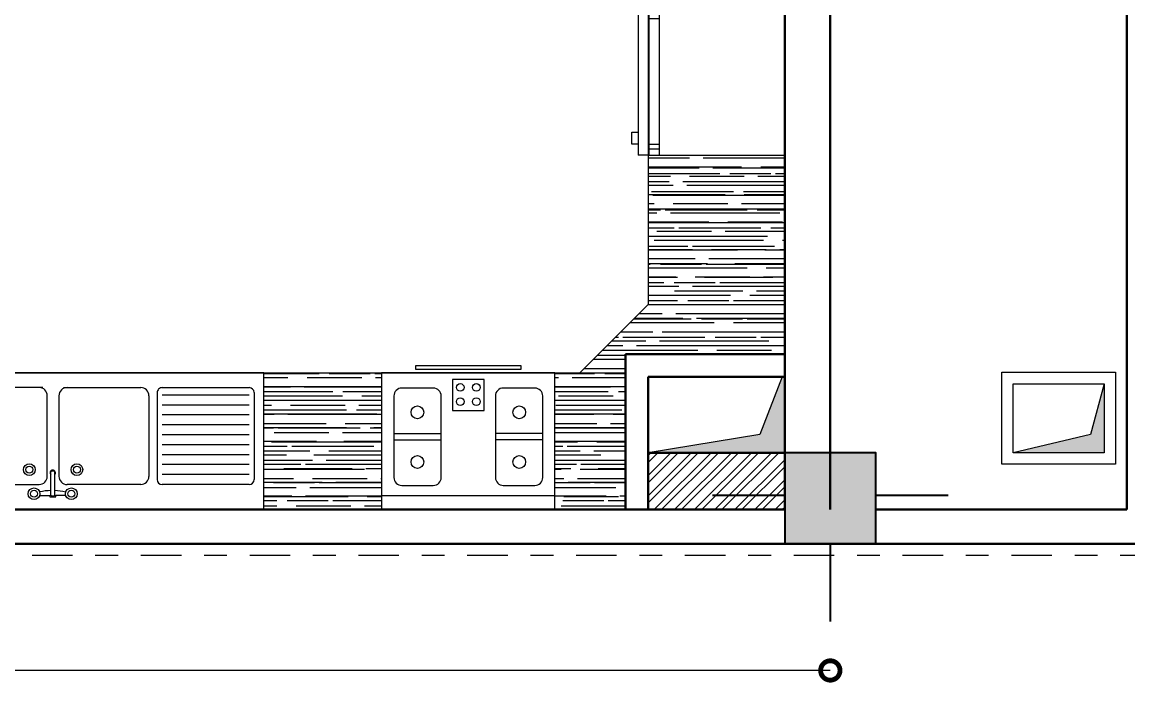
# Model space of a CAD drawing. Header units: metres. Extents: x 236 to 355, y 67 to 475.
# Drawn here: x 296.919 to 301.774, y 370.43 to 373.388 of the extents above; entities that cross this region are included whole.
import ezdxf

# ---------------------------------------------------------------- set-up
doc = ezdxf.new("R2010")
doc.units = ezdxf.units.M
doc.header["$LTSCALE"] = 0.007
doc.header["$MEASUREMENT"] = 0
doc.header["$PDMODE"] = 3
doc.linetypes.add('DASHDOTX2', pattern=[50.8, 25.4, -12.7, 0, -12.7])
for name, color, linetype, lineweight in [('decoration', 251, 'Continuous', 18), ('dim', 220, 'Continuous', 5), ('stair', 20, 'Continuous', 15), ('walll', 7, 'Continuous', 30)]:
    doc.layers.add(name, color=color, linetype=linetype, lineweight=lineweight)
doc.layers.add('H', color=7, linetype='Continuous')
doc.styles.get("Standard").update_dxf_attribs({"font": 'dutch.ttf'})
doc.dimstyles.new('1', dxfattribs={"dimtxt": 0.17, "dimasz": 0.17, "dimexe": 0.1, "dimexo": 0.1, "dimgap": 0, "dimtad": 0, "dimzin": 1, "dimtxsty": 'Standard', "dimblk": 'DOTSMALL', "dimcen": 0.17, "dimse1": 1, "dimse2": 1, "dimclrd": 6, "dimclre": 1, "dimclrt": 7, "dimadec": 0, "dimazin": 0, "dimtfac": 1, "dimtix": 1, "dimtmove": 0, "dimatfit": 3, "dimldrblk": 'DOTSMALL', "dimfxl": 1, "dimlwd": 5, "dimarcsym": 0})
pattern_1 = [(0, (0, -23.91238), (0.132, 0.06), [0.9, -0.12, 0.3, -0.06]), (0, (0.0798, -23.88238), (-0.06, 0.0798), [0.18, -0.0198, 0.36, -0.045]), (0, (0.03, -23.86138), (0.312, 0.0402), [0.48, -0.084, 0.24, -0.06])]

# ---------------------------------------------------------------- blocks, each defined once
blk = doc.blocks.new('2')
at = {"true_color": 0x6c0707}
blk.add_hatch(color=16, dxfattribs=at).paths.add_polyline_path([(0.1973, 0.1935), (-0.2027, 0.1935), (-0.2027, -0.2065), (0.1973, -0.2065)])
for p, q in [((-0.0027, 0.5343), (-0.0027, 0.1935)), ((-0.52, 0.0078), (-0.2027, 0.0078)), ((0.1973, 0.0078), (0.5154, 0.0078)), ((-0.0027, -0.2065), (-0.0027, -0.5473))]:
    blk.add_line(p, q)
blk.add_lwpolyline([(-0.2027, -0.2065), (0.1973, -0.2065), (0.1973, 0.1935), (-0.2027, 0.1935)], close=True)
blk = doc.blocks.new('_DotSmall')
at = {"color": 0, "linetype": 'ByBlock', "const_width": 0.5}
blk.add_lwpolyline([(-0.0625, 0, 1), (0.0625, 0, 1)], format="xyb", close=True, dxfattribs=at)
blk = doc.blocks.new('*D88')
at = {"layer": 'Defpoints', "color": 0, "transparency": 16777216}
for p in [(300.4678, 371.0976), (289.318, 371.0476), (300.4678, 370.5416)]:
    blk.add_point(p, dxfattribs=at)
at = {"layer": 'dim', "color": 6, "lineweight": 5, "transparency": 16777216}
for p, q in [((289.318, 370.5416), (294.6375, 370.5416)), ((300.4678, 370.5416), (295.1483, 370.5416))]:
    blk.add_line(p, q, dxfattribs=at)
at = {"layer": 'dim', "color": 6, "lineweight": 5, "transparency": 16777216, "xscale": 0.17, "yscale": 0.17, "zscale": 0.17, "rotation": 180}
blk.add_blockref('_DotSmall', (289.318, 370.5416), dxfattribs=at)
at = {"layer": 'dim', "color": 6, "lineweight": 5, "transparency": 16777216, "xscale": 0.17, "yscale": 0.17, "zscale": 0.17}
blk.add_blockref('_DotSmall', (300.4678, 370.5416), dxfattribs=at)
at = {"layer": 'dim', "color": 7, "transparency": 16777216, "insert": (294.8929, 370.5416), "char_height": 0.17, "attachment_point": 5}
blk.add_mtext('11,15', dxfattribs=at)
blk = doc.blocks.new('GAS1')
for p, q in [((0, 0), (-0.7618, 0)), ((0, -0.6), (0, 0)), ((-0.7618, 0), (-0.7618, -0.6)), ((0, -0.0618), (-0.7618, -0.0618)), ((-0.7082, -0.1414), (-0.7082, -0.499)), ((-0.5353, -0.1066), (-0.6734, -0.1066)), ((-0.5004, -0.499), (-0.5004, -0.1414)), ((-0.2626, -0.1414), (-0.2626, -0.499)), ((-0.0896, -0.1066), (-0.2277, -0.1066)), ((-0.0548, -0.499), (-0.0548, -0.1414)), ((-0.7082, -0.3342), (-0.5007, -0.3342)), ((-0.7064, -0.3061), (-0.4988, -0.3061)), ((-0.0566, -0.3061), (-0.2642, -0.3061)), ((-0.0548, -0.3342), (-0.2623, -0.3342)), ((-0.3122, -0.435), (-0.4508, -0.435)), ((-0.4508, -0.435), (-0.4508, -0.5719)), ((-0.3122, -0.5719), (-0.3122, -0.435)), ((-0.6734, -0.5338), (-0.5353, -0.5338)), ((-0.2277, -0.5338), (-0.0896, -0.5338)), ((-0.4508, -0.5719), (-0.3122, -0.5719)), ((-0.7618, -0.6), (0, -0.6)), ((-0.6133, -0.6166), (-0.6133, -0.6314)), ((-0.1495, -0.6166), (-0.6133, -0.6166)), ((-0.1495, -0.6314), (-0.1495, -0.6166)), ((-0.6133, -0.6314), (-0.1495, -0.6314))]:
    blk.add_line(p, q)
for centre, radius in [((-0.6051, -0.2093), 0.028), ((-0.1579, -0.2093), 0.028), ((-0.6051, -0.4274), 0.028), ((-0.1579, -0.4274), 0.028), ((-0.4167, -0.4742), 0.0167), ((-0.3463, -0.4742), 0.0167), ((-0.4167, -0.5365), 0.0167), ((-0.3463, -0.5365), 0.0167)]:
    blk.add_circle(centre, radius)
for centre, start, end in [((-0.6734, -0.1414), 90, 180), ((-0.5353, -0.1414), 0, 90), ((-0.2277, -0.1414), 90, 180), ((-0.0896, -0.1414), 0, 90), ((-0.6734, -0.499), 180, 270), ((-0.5353, -0.499), 270, 0), ((-0.2277, -0.499), 180, 270), ((-0.0896, -0.499), 270, 0)]:
    blk.add_arc(centre, 0.0349, start, end)
blk = doc.blocks.new('S2')
for p, q in [((-0.5343, 0), (0, 0)), ((0, 0), (0, -0.6)), ((-1.4053, 0), (-0.5343, 0)), ((-1.4053, 0), (-1.4053, -0.6)), ((-0.5343, 0), (-0.5343, 0)), ((-0.4922, -0.063), (-0.5352, -0.063)), ((-0.4658, -0.0569), (-0.4922, -0.0569)), ((-0.4922, -0.0569), (-0.4922, -0.063)), ((-0.4867, -0.1667), (-0.4867, -0.063)), ((-0.4699, -0.063), (-0.4699, -0.1667)), ((-0.4658, -0.0626), (-0.4658, -0.0569)), ((-0.4208, -0.0626), (-0.4658, -0.0626)), ((-1.3622, -0.514), (-1.3622, -0.1324)), ((-1.3404, -0.1106), (-0.9586, -0.1106)), ((-0.9367, -0.514), (-0.9367, -0.1324)), ((-0.8649, -0.1106), (-0.5412, -0.1106)), ((-0.0949, -0.1106), (-0.4186, -0.1106)), ((-1.3404, -0.154), (-0.9586, -0.154)), ((-0.9003, -0.5003), (-0.9003, -0.146)), ((-0.5058, -0.146), (-0.5058, -0.5003)), ((-0.454, -0.146), (-0.454, -0.5003)), ((-0.0595, -0.5003), (-0.0595, -0.146)), ((-1.3404, -0.1976), (-0.9586, -0.1976)), ((-1.3404, -0.2412), (-0.9586, -0.2412)), ((-1.3404, -0.2849), (-0.9586, -0.2849)), ((-1.3404, -0.3285), (-0.9586, -0.3285)), ((-1.3404, -0.3721), (-0.9586, -0.3721)), ((-1.3404, -0.4158), (-0.9586, -0.4158)), ((-1.3404, -0.4594), (-0.9586, -0.4594)), ((-1.3404, -0.5031), (-0.9586, -0.5031)), ((-0.9586, -0.5358), (-1.3404, -0.5358)), ((-0.5249, -0.5358), (-0.8649, -0.5358)), ((-0.4349, -0.5358), (-0.0949, -0.5358)), ((-1.4053, -0.6), (0, -0.6))]:
    blk.add_line(p, q)
for centre, radius in [((-0.5599, -0.0699), 0.0257), ((-0.3962, -0.0699), 0.0257), ((-0.5599, -0.0699), 0.0151), ((-0.3962, -0.0699), 0.0151), ((-0.5844, -0.1756), 0.0257), ((-0.5844, -0.1756), 0.0151), ((-0.3754, -0.1756), 0.0257), ((-0.3754, -0.1756), 0.0151)]:
    blk.add_circle(centre, radius)
for centre, radius, start, end in [((-0.4749, 0.1479), 0.2322, 254.9886, 267.0921), ((-0.4783, -0.0774), 0.0167, 59.7592, 120.2408), ((-0.4785, 0.1903), 0.2745, 271.804, 282.1863), ((-1.3404, -0.1324), 0.0218, 90, 180), ((-0.9586, -0.1324), 0.0218, 0, 90), ((-0.8649, -0.146), 0.0355, 90, 180), ((-0.5412, -0.146), 0.0355, 360, 90), ((-0.4186, -0.146), 0.0355, 90, 180), ((-0.0949, -0.146), 0.0355, 0, 90), ((-0.4783, -0.1617), 0.0121, 133.7065, 46.2926), ((-0.4783, -0.1523), 0.0167, 239.7592, 300.2408), ((-1.3404, -0.514), 0.0218, 180, 270), ((-0.9586, -0.514), 0.0218, 270, 0), ((-0.8649, -0.5003), 0.0355, 180, 270), ((-0.5412, -0.5003), 0.0355, 270, 360), ((-0.4186, -0.5003), 0.0355, 180, 270), ((-0.0949, -0.5003), 0.0355, 270, 0)]:
    blk.add_arc(centre, radius, start, end)
blk = doc.blocks.new('REFREJRATOR')
at = {"linetype": 'Continuous'}
for p, q in [((0, 0), (-0.6433, 0)), ((-0.6433, 0), (-0.6433, -0.5514)), ((0, -0.5514), (0, 0)), ((-0.6433, -0.5514), (0, -0.5514)), ((-0.5974, -0.5514), (-0.5974, -0.5974)), ((-0.046, -0.5514), (-0.046, -0.5974)), ((-0.6433, -0.5974), (-0.6433, -0.6433)), ((-0.6433, -0.5974), (0, -0.5974)), ((0, -0.5974), (0, -0.6433)), ((-0.6433, -0.6433), (0, -0.6433)), ((-0.1007, -0.6712), (-0.1007, -0.6433)), ((-0.0472, -0.6712), (-0.1007, -0.6712)), ((-0.0472, -0.6433), (-0.0472, -0.6712))]:
    blk.add_line(p, q, dxfattribs=at)

msp = doc.modelspace()

# ---------------------------------------------------------------- hatches: boundary and pattern name
at = {"layer": 'decoration'}
h = msp.add_hatch(dxfattribs=at)
h.set_pattern_fill('AR-RROOF', color=256, scale=0.06)
h.set_pattern_definition(pattern_1)
h.paths.add_polyline_path([(299.6678, 372.1476), (299.3678, 371.8476), (299.2586, 371.8476), (299.2586, 371.2476), (299.5678, 371.2476), (299.5678, 371.9307), (300.2678, 371.9307), (300.2678, 372.8043), (299.7164, 372.8043), (299.7164, 372.8503), (299.6705, 372.8503), (299.6705, 372.8043)])
h = msp.add_hatch(dxfattribs=at)
h.set_pattern_fill('AR-RROOF', color=256, scale=0.06)
h.set_pattern_definition(pattern_1)
h.paths.add_polyline_path([(297.9807, 371.2476), (298.4968, 371.2476), (298.4968, 371.8476), (297.9807, 371.8476)])
at = {"layer": 'dim'}
h = msp.add_hatch(dxfattribs=at)
h.set_pattern_fill('STEEL', color=256, scale=0.5)
h.set_pattern_definition([(45, (79.197355, -16.07011), (-0.044194174, 0.044194174), []), (45, (79.197355, -16.03886), (-0.044194174, 0.044194174), [])])
h.paths.add_polyline_path([(300.2678, 371.2476), (300.2678, 371.4976), (299.6678, 371.4976), (299.6678, 371.2476)])
at = {"layer": 'walll', "true_color": 0x6c0707}
h = msp.add_hatch(color=16, dxfattribs=at)
h.dxf.hatch_style = 1
h.paths.add_polyline_path([(300.1577, 371.5773), (299.6678, 371.4976), (300.2678, 371.4976), (300.2678, 371.8307), (300.2571, 371.8307)])
h = msp.add_hatch(color=16, dxfattribs=at)
h.dxf.hatch_style = 1
h.paths.add_polyline_path([(301.6702, 371.4976), (301.6702, 371.8007), (301.6101, 371.5773), (301.2702, 371.4976)])

# ---------------------------------------------------------------- linework, layer by layer
at = {"layer": 'decoration'}
for p, q in [((299.6678, 373.4476), (299.6678, 372.1476)), ((299.6678, 372.1476), (299.3678, 371.8476)), ((296.1678, 371.8476), (299.3678, 371.8476))]:
    msp.add_line(p, q, dxfattribs=at)
at = {"layer": 'stair'}
for p, q in [((300.2571, 371.8307), (300.1577, 371.5773)), ((301.2202, 371.8507), (301.7202, 371.8507)), ((301.2202, 371.4476), (301.2202, 371.8507)), ((301.7202, 371.8507), (301.7202, 371.4476)), ((301.2702, 371.8007), (301.6702, 371.8007)), ((301.2702, 371.4976), (301.2702, 371.8007)), ((301.6702, 371.8007), (301.6101, 371.5773)), ((301.6702, 371.8007), (301.6702, 371.4976)), ((300.1577, 371.5773), (299.6678, 371.4976)), ((301.6101, 371.5773), (301.2702, 371.4976)), ((301.6702, 371.4976), (301.2702, 371.4976)), ((301.7202, 371.4476), (301.2202, 371.4476))]:
    msp.add_line(p, q, dxfattribs=at)
at = {"layer": 'stair', "linetype": 'DASHDOTX2'}
msp.add_line((289.318, 371.0476), (314.318, 371.0476), dxfattribs=at)
at = {"layer": 'walll'}
for p, q in [((301.7702, 377.7616), (301.7702, 371.2476)), ((300.2678, 375.9476), (300.2678, 371.2476)), ((300.4678, 375.9476), (300.4678, 371.2476)), ((299.5678, 371.9307), (300.2678, 371.9307)), ((299.5678, 371.2476), (299.5678, 371.9307)), ((299.6678, 371.8307), (300.2678, 371.8307)), ((299.6678, 371.2476), (299.6678, 371.8307)), ((299.6678, 371.4976), (300.2678, 371.4976)), ((296.1678, 371.2476), (300.2678, 371.2476)), ((300.6678, 371.2476), (301.7702, 371.2476)), ((289.318, 371.0976), (314.318, 371.0976))]:
    msp.add_line(p, q, dxfattribs=at)

# ---------------------------------------------------------------- block references
at = {"layer": 'decoration'}
for name, p, rotation in [('REFREJRATOR', (300.2678, 372.8043), 270), ('GAS1', (298.4968, 371.2476), 180), ('S2', (296.5754, 371.2476), 180)]:
    msp.add_blockref(name, p, dxfattribs=dict(at, rotation=rotation))
at = {"layer": 'H', "lineweight": 5}
msp.add_blockref('2', (300.4705, 371.3041), dxfattribs=at)

# ---------------------------------------------------------------- dimensions: what is measured, and where the dimension line sits
at = {"layer": 'dim'}
dim = msp.add_linear_dim(base=(300.4678, 370.5416), p1=(289.318, 371.0476), p2=(300.4678, 371.0976), dimstyle='1', dxfattribs=at)
dim.commit()
dim.dimension.update_dxf_attribs({"geometry": '*D88', "text_midpoint": (294.8929, 370.5416)})

doc.saveas('drawing.dxf')
